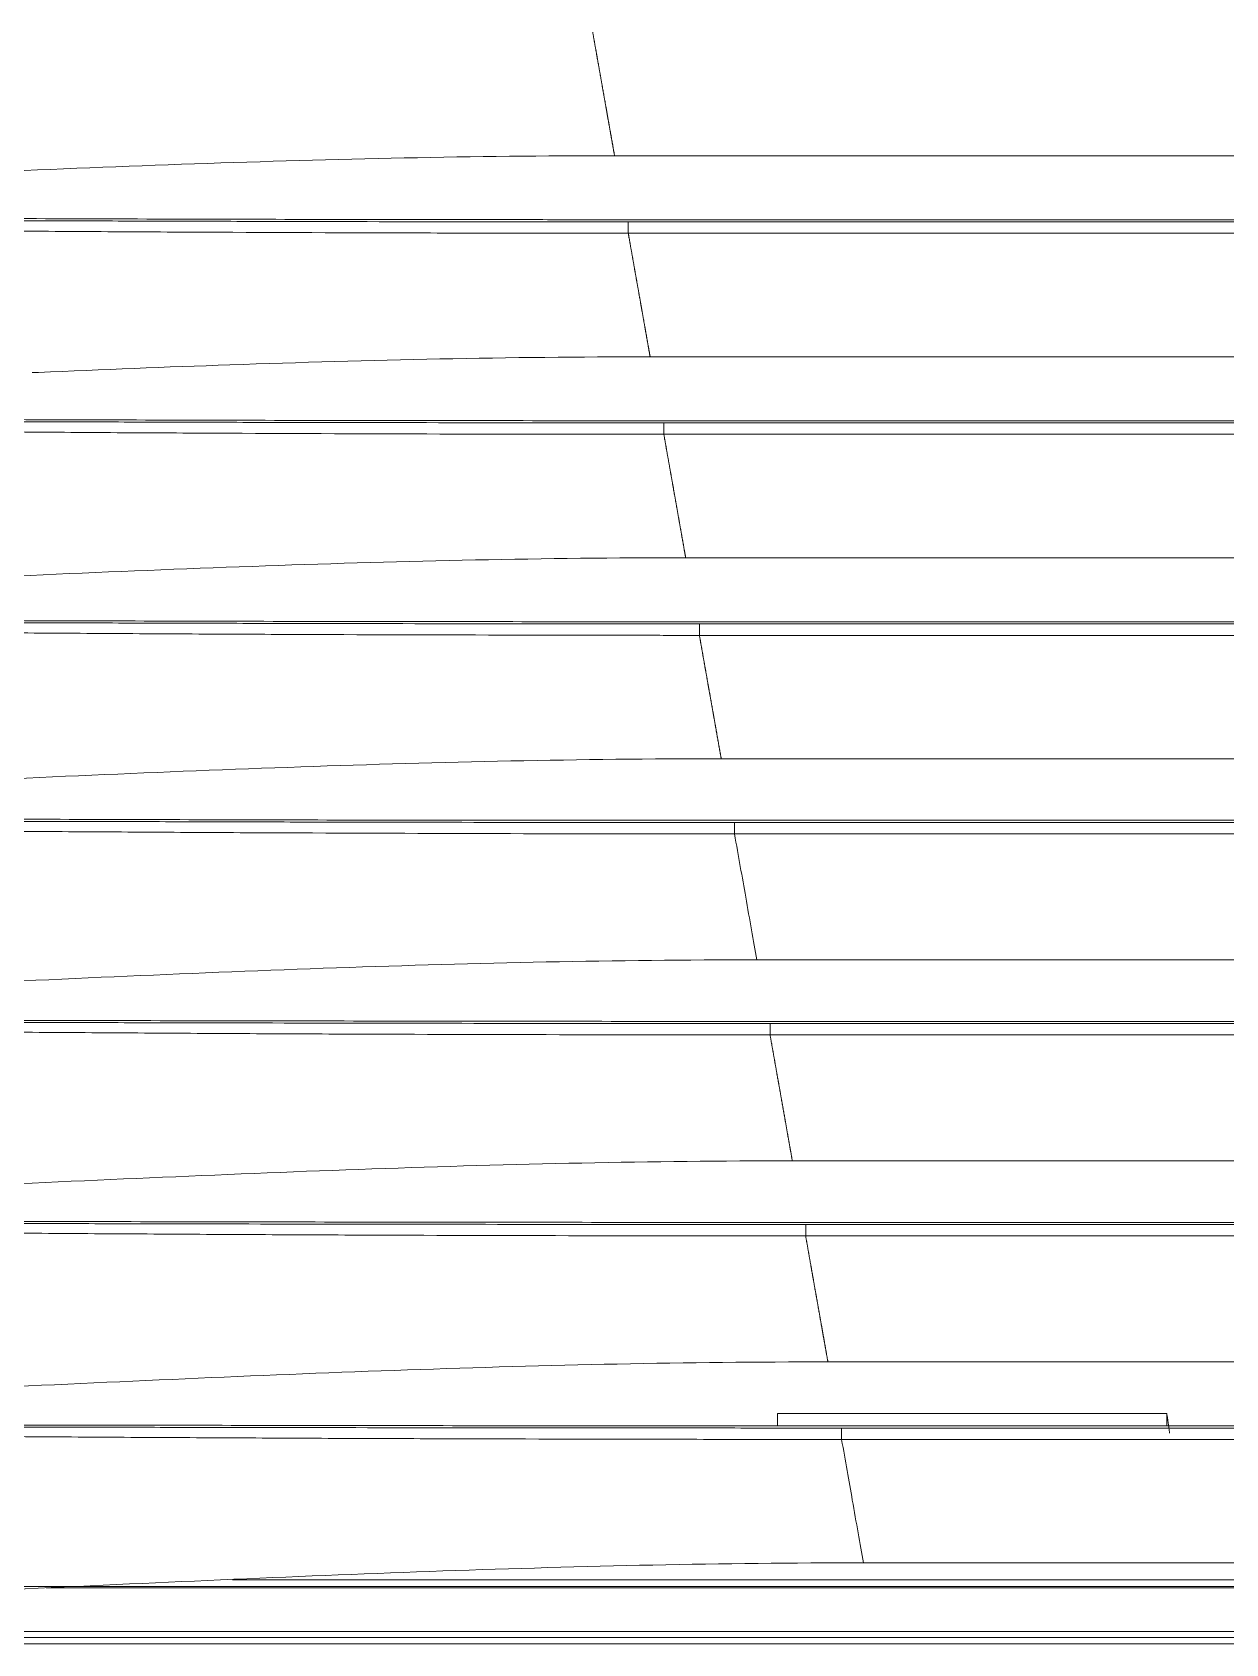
# Model space of a CAD drawing. Header units: inches. Extents: x 3778 to 56227, y -16914 to 35091.
# Drawn here: x 15848.8 to 15941.2, y 17542.7 to 17667.5 of the extents above; entities that cross this region are included whole.
import ezdxf

# ---------------------------------------------------------------- set-up
doc = ezdxf.new("R2010")
doc.units = ezdxf.units.IN
doc.header["$LTSCALE"] = 100
doc.header["$MEASUREMENT"] = 0
doc.layers.add('mark-B', color=2, linetype='Continuous', lineweight=20)
doc.layers.add('RC-LIGHT', color=7, linetype='Continuous')

# ---------------------------------------------------------------- blocks, each defined once
blk = doc.blocks.new('무풍1way 일반')
at = {"layer": 'mark-B'}
for p, q in [((-366.45, -130.38), (-234.95, -130.38)), ((-235.05, -135.34), (-365.57, -135.34)), ((-365.38, -135.5), (365.38, -135.5)), ((365.38, -136.39), (-365.38, -136.39)), ((-363.69, -145.95), (-234.95, -145.95)), ((-235.05, -150.9), (-362.82, -150.9)), ((-362.63, -151.07), (362.63, -151.07)), ((362.63, -151.95), (-362.63, -151.95)), ((-360.94, -161.51), (-234.95, -161.51)), ((-235.05, -166.47), (-360.07, -166.47)), ((-359.88, -166.63), (359.88, -166.63)), ((359.88, -167.52), (-359.88, -167.52)), ((-358.19, -177.07), (-234.95, -177.07)), ((-235.05, -181.84), (-357.34, -181.84)), ((-357.16, -182.01), (357.16, -182.01)), ((357.16, -182.89), (-357.16, -182.89)), ((-355.43, -192.64), (-234.95, -192.64)), ((-235.05, -197.41), (-354.59, -197.41)), ((-354.41, -197.57), (354.41, -197.57)), ((354.41, -198.46), (-354.41, -198.46)), ((-352.68, -208.2), (-234.95, -208.2)), ((-235.05, -212.97), (-351.84, -212.97)), ((-351.65, -213.14), (351.65, -213.14)), ((351.65, -214.02), (-351.65, -214.02)), ((-349.93, -223.77), (-234.95, -223.77)), ((-353.82, -227.77), (-353.82, -228.72)), ((-323.69, -228.72), (-323.69, -227.77)), ((-235.05, -228.72), (-349.05, -228.72)), ((-348.87, -228.89), (348.87, -228.89)), ((348.87, -229.77), (-348.87, -229.77)), ((-347.18, -239.33), (-234.95, -239.33)), ((-396.03, -240.65), (-237.72, -240.65)), ((-396.03, -240.65), (-237.72, -240.65)), ((-237.75, -241.15), (-431.52, -241.15)), ((-237.75, -241.15), (-431.52, -241.15)), ((-410.46, -241.26), (-237.86, -241.26)), ((-410.46, -241.26), (-237.86, -241.26)), ((476.32, -245.6), (-476.32, -245.6)), ((-464.1, -245.12), (464.1, -245.12)), ((-235.04, -244.65), (-437.6, -244.65))]:
    blk.add_line(p, q, dxfattribs=at)
for points, knots in [([(-368.14, -120.82), (-368.13, -120.85), (-368.12, -120.92), (-368.1, -121.01), (-368.09, -121.1), (-368.07, -121.19), (-368.06, -121.28), (-368.04, -121.37), (-368.02, -121.46), (-368.01, -121.55), (-367.99, -121.64), (-367.98, -121.73), (-367.96, -121.82), (-367.94, -121.91), (-367.93, -122), (-367.91, -122.09), (-367.9, -122.18), (-367.88, -122.27), (-367.86, -122.36), (-367.85, -122.45), (-367.83, -122.54), (-367.82, -122.62), (-367.8, -122.71), (-367.79, -122.8), (-367.77, -122.89), (-367.76, -122.97), (-367.74, -123.06), (-367.73, -123.15), (-367.71, -123.24), (-367.69, -123.32), (-367.68, -123.41), (-367.66, -123.49), (-367.65, -123.58), (-367.63, -123.67), (-367.62, -123.75), (-367.6, -123.84), (-367.59, -123.92), (-367.57, -124.01), (-367.56, -124.09), (-367.54, -124.18), (-367.53, -124.26), (-367.51, -124.35), (-367.5, -124.43), (-367.48, -124.51), (-367.47, -124.6), (-367.45, -124.68), (-367.44, -124.76), (-367.42, -124.85), (-367.41, -124.93), (-367.4, -125.01), (-367.38, -125.1), (-367.37, -125.18), (-367.35, -125.26), (-367.34, -125.34), (-367.32, -125.42), (-367.31, -125.5), (-367.29, -125.59), (-367.28, -125.67), (-367.27, -125.75), (-367.25, -125.83), (-367.24, -125.91), (-367.22, -125.99), (-367.21, -126.07), (-367.19, -126.15), (-367.18, -126.23), (-367.17, -126.31), (-367.15, -126.39), (-367.14, -126.47), (-367.12, -126.55), (-367.11, -126.62), (-367.1, -126.7), (-367.08, -126.78), (-367.07, -126.86), (-367.05, -126.94), (-367.04, -127.02), (-367.03, -127.09), (-367.01, -127.17), (-367, -127.25), (-366.99, -127.32), (-366.97, -127.4), (-366.96, -127.48), (-366.95, -127.55), (-366.93, -127.63), (-366.92, -127.71), (-366.91, -127.78), (-366.89, -127.86), (-366.88, -127.93), (-366.87, -128.01), (-366.85, -128.08), (-366.84, -128.16), (-366.83, -128.23), (-366.81, -128.31), (-366.8, -128.38), (-366.79, -128.46), (-366.77, -128.53), (-366.76, -128.6), (-366.75, -128.68), (-366.73, -128.75), (-366.72, -128.82), (-366.71, -128.9), (-366.7, -128.97), (-366.68, -129.04), (-366.67, -129.11), (-366.66, -129.19), (-366.64, -129.26), (-366.63, -129.33), (-366.62, -129.4), (-366.61, -129.47), (-366.59, -129.54), (-366.58, -129.61), (-366.57, -129.69), (-366.56, -129.76), (-366.54, -129.83), (-366.53, -129.9), (-366.52, -129.97), (-366.51, -130.04), (-366.49, -130.11), (-366.48, -130.17), (-366.47, -130.24), (-366.46, -130.31), (-366.45, -130.36), (-366.45, -130.38)], [0, 0, 0, 0, 0.008436, 0.01687, 0.025302, 0.033734, 0.042163, 0.050592, 0.059019, 0.067445, 0.075869, 0.084292, 0.092714, 0.101135, 0.109554, 0.117972, 0.126389, 0.134805, 0.14322, 0.151634, 0.160046, 0.168458, 0.176868, 0.185278, 0.193686, 0.202094, 0.2105, 0.218906, 0.227311, 0.235715, 0.244118, 0.252521, 0.260922, 0.269323, 0.277723, 0.286122, 0.294521, 0.302919, 0.311316, 0.319713, 0.328109, 0.336505, 0.3449, 0.353294, 0.361688, 0.370082, 0.378475, 0.386867, 0.395259, 0.403651, 0.412043, 0.420434, 0.428825, 0.437215, 0.445606, 0.453996, 0.462386, 0.470775, 0.479165, 0.487554, 0.495943, 0.504333, 0.512722, 0.521111, 0.5295, 0.537889, 0.546278, 0.554667, 0.563056, 0.571445, 0.579835, 0.588225, 0.596614, 0.605004, 0.613394, 0.621785, 0.630176, 0.638567, 0.646958, 0.65535, 0.663742, 0.672134, 0.680527, 0.68892, 0.697314, 0.705708, 0.714103, 0.722498, 0.730894, 0.73929, 0.747687, 0.756085, 0.764483, 0.772882, 0.781282, 0.789683, 0.798084, 0.806486, 0.814888, 0.823292, 0.831696, 0.840102, 0.848508, 0.856915, 0.865323, 0.873732, 0.882142, 0.890553, 0.898965, 0.907378, 0.915793, 0.924208, 0.932624, 0.941042, 0.949461, 0.957881, 0.966302, 0.974725, 0.983148, 0.991574, 1, 1, 1, 1]), ([(-366.45, -130.38), (-371.87, -130.38), (-382.73, -130.51), (-398.97, -130.98), (-415.18, -131.64), (-431.35, -132.39), (-444.74, -133.01), (-452.74, -133.35), (-455.35, -133.45)], [0, 0, 0, 0, 0.182397, 0.364793, 0.54719, 0.729586, 0.911983, 1, 1, 1, 1]), ([(-365.38, -136.39), (-365.55, -136.39), (-365.72, -136.39), (-366.06, -136.39), (-366.57, -136.39), (-367.77, -136.39), (-370.15, -136.39), (-372.19, -136.38), (-376.27, -136.38), (-378.99, -136.37), (-387.15, -136.35), (-392.59, -136.33), (-400.75, -136.29), (-403.47, -136.28), (-408.91, -136.24), (-411.62, -136.23), (-417.06, -136.19), (-419.78, -136.17), (-425.21, -136.12), (-427.93, -136.1), (-433.37, -136.05), (-436.08, -136.03), (-441.52, -135.98), (-444.23, -135.95), (-449.67, -135.9), (-452.39, -135.88), (-457.82, -135.83), (-460.54, -135.81), (-468.69, -135.75), (-474.13, -135.71), (-482.29, -135.67), (-485.01, -135.66), (-490.45, -135.65), (-493.17, -135.64), (-495.89, -135.64)], [0, 0, 0, 0, 0.003906, 0.003906, 0.007813, 0.015625, 0.03125, 0.0625, 0.0625, 0.125, 0.125, 0.25, 0.25, 0.3125, 0.3125, 0.375, 0.375, 0.4375, 0.4375, 0.5, 0.5, 0.5625, 0.5625, 0.625, 0.625, 0.6875, 0.6875, 0.75, 0.75, 0.875, 0.875, 0.9375, 0.9375, 1, 1, 1, 1]), ([(-482.85, -135.17), (-477.95, -135.18), (-473.05, -135.19), (-463.26, -135.22), (-458.37, -135.24), (-451.03, -135.26), (-448.59, -135.27), (-443.7, -135.29), (-441.25, -135.3), (-436.36, -135.32), (-431.47, -135.34), (-424.13, -135.37), (-416.79, -135.4), (-411.9, -135.42), (-407.01, -135.43), (-404.56, -135.44), (-399.66, -135.45), (-397.22, -135.46), (-389.87, -135.48), (-384.98, -135.49), (-377.63, -135.5), (-375.18, -135.5), (-370.28, -135.5), (-367.83, -135.5), (-365.38, -135.5)], [0, 0, 0, 0, 0.125, 0.125, 0.25, 0.25, 0.3125, 0.3125, 0.375, 0.375, 0.4375, 0.5, 0.5625, 0.625, 0.625, 0.6875, 0.6875, 0.75, 0.75, 0.875, 0.875, 0.9375, 0.9375, 1, 1, 1, 1]), ([(-456.81, -135.09), (-453.01, -135.1), (-449.21, -135.12), (-441.61, -135.15), (-437.81, -135.16), (-430.21, -135.19), (-426.42, -135.2), (-418.81, -135.23), (-415.01, -135.24), (-407.41, -135.27), (-403.61, -135.28), (-396.01, -135.3), (-392.2, -135.31), (-384.6, -135.32), (-380.79, -135.33), (-375.08, -135.33), (-373.18, -135.33), (-369.38, -135.34), (-367.47, -135.34), (-365.57, -135.34)], [0, 0, 0, 0, 0.125, 0.125, 0.25, 0.25, 0.375, 0.375, 0.5, 0.5, 0.625, 0.625, 0.75, 0.75, 0.875, 0.875, 0.9375, 0.9375, 1, 1, 1, 1]), ([(-365.38, -135.5), (-365.38, -135.51), (-365.38, -135.52), (-365.38, -135.55), (-365.38, -135.58), (-365.38, -135.64), (-365.38, -135.67), (-365.38, -135.76), (-365.38, -135.8), (-365.38, -135.9), (-365.38, -135.94), (-365.38, -136.04), (-365.38, -136.09), (-365.38, -136.19), (-365.38, -136.23), (-365.38, -136.32), (-365.38, -136.36), (-365.38, -136.39)], [0, 0, 0, 0, 0.125, 0.125, 0.25, 0.25, 0.375, 0.375, 0.5, 0.5, 0.625, 0.625, 0.75, 0.75, 0.875, 0.875, 1, 1, 1, 1]), ([(-365.38, -136.39), (-365.38, -136.42), (-365.37, -136.48), (-365.35, -136.57), (-365.34, -136.66), (-365.32, -136.75), (-365.3, -136.84), (-365.29, -136.94), (-365.27, -137.03), (-365.25, -137.12), (-365.24, -137.21), (-365.22, -137.3), (-365.21, -137.39), (-365.19, -137.48), (-365.18, -137.57), (-365.16, -137.66), (-365.14, -137.74), (-365.13, -137.83), (-365.11, -137.92), (-365.1, -138.01), (-365.08, -138.1), (-365.07, -138.19), (-365.05, -138.28), (-365.03, -138.36), (-365.02, -138.45), (-365, -138.54), (-364.99, -138.63), (-364.97, -138.71), (-364.96, -138.8), (-364.94, -138.89), (-364.93, -138.97), (-364.91, -139.06), (-364.9, -139.14), (-364.88, -139.23), (-364.87, -139.32), (-364.85, -139.4), (-364.84, -139.49), (-364.82, -139.57), (-364.81, -139.66), (-364.79, -139.74), (-364.78, -139.83), (-364.76, -139.91), (-364.75, -139.99), (-364.73, -140.08), (-364.72, -140.16), (-364.7, -140.24), (-364.69, -140.33), (-364.67, -140.41), (-364.66, -140.49), (-364.64, -140.58), (-364.63, -140.66), (-364.61, -140.74), (-364.6, -140.82), (-364.58, -140.91), (-364.57, -140.99), (-364.56, -141.07), (-364.54, -141.15), (-364.53, -141.23), (-364.51, -141.31), (-364.5, -141.39), (-364.48, -141.47), (-364.47, -141.55), (-364.46, -141.63), (-364.44, -141.71), (-364.43, -141.79), (-364.41, -141.87), (-364.4, -141.95), (-364.39, -142.03), (-364.37, -142.11), (-364.36, -142.19), (-364.34, -142.27), (-364.33, -142.35), (-364.32, -142.42), (-364.3, -142.5), (-364.29, -142.58), (-364.27, -142.66), (-364.26, -142.73), (-364.25, -142.81), (-364.23, -142.89), (-364.22, -142.97), (-364.21, -143.04), (-364.19, -143.12), (-364.18, -143.19), (-364.17, -143.27), (-364.15, -143.35), (-364.14, -143.42), (-364.13, -143.5), (-364.11, -143.57), (-364.1, -143.65), (-364.09, -143.72), (-364.07, -143.8), (-364.06, -143.87), (-364.05, -143.95), (-364.03, -144.02), (-364.02, -144.09), (-364.01, -144.17), (-363.99, -144.24), (-363.98, -144.31), (-363.97, -144.39), (-363.96, -144.46), (-363.94, -144.53), (-363.93, -144.61), (-363.92, -144.68), (-363.9, -144.75), (-363.89, -144.82), (-363.88, -144.89), (-363.87, -144.96), (-363.85, -145.04), (-363.84, -145.11), (-363.83, -145.18), (-363.82, -145.25), (-363.8, -145.32), (-363.79, -145.39), (-363.78, -145.46), (-363.77, -145.53), (-363.75, -145.6), (-363.74, -145.67), (-363.73, -145.74), (-363.72, -145.81), (-363.71, -145.88), (-363.7, -145.92), (-363.69, -145.95)], [0, 0, 0, 0, 0.008436, 0.01687, 0.025302, 0.033734, 0.042163, 0.050592, 0.059019, 0.067445, 0.075869, 0.084292, 0.092714, 0.101135, 0.109554, 0.117972, 0.126389, 0.134805, 0.14322, 0.151634, 0.160046, 0.168458, 0.176868, 0.185278, 0.193686, 0.202094, 0.2105, 0.218906, 0.227311, 0.235715, 0.244118, 0.252521, 0.260922, 0.269323, 0.277723, 0.286122, 0.294521, 0.302919, 0.311316, 0.319713, 0.328109, 0.336505, 0.3449, 0.353294, 0.361688, 0.370082, 0.378475, 0.386867, 0.395259, 0.403651, 0.412043, 0.420434, 0.428825, 0.437215, 0.445606, 0.453996, 0.462386, 0.470775, 0.479165, 0.487554, 0.495943, 0.504333, 0.512722, 0.521111, 0.5295, 0.537889, 0.546278, 0.554667, 0.563056, 0.571445, 0.579835, 0.588225, 0.596614, 0.605004, 0.613394, 0.621785, 0.630176, 0.638567, 0.646958, 0.65535, 0.663742, 0.672134, 0.680527, 0.68892, 0.697314, 0.705708, 0.714103, 0.722498, 0.730894, 0.73929, 0.747687, 0.756085, 0.764483, 0.772882, 0.781282, 0.789683, 0.798084, 0.806486, 0.814888, 0.823292, 0.831696, 0.840102, 0.848508, 0.856915, 0.865323, 0.873732, 0.882142, 0.890553, 0.898965, 0.907378, 0.915793, 0.924208, 0.932624, 0.941042, 0.949461, 0.957881, 0.966302, 0.974725, 0.983148, 0.991574, 1, 1, 1, 1]), ([(-411.05, -147.16), (-406.11, -146.94), (-395.77, -146.53), (-379.98, -146.07), (-369.12, -145.95), (-363.69, -145.95)], [0, 0, 0, 0, 0.314002, 0.657001, 1, 1, 1, 1]), ([(-480.08, -150.77), (-475.19, -150.77), (-470.29, -150.78), (-460.5, -150.81), (-455.61, -150.83), (-448.27, -150.85), (-445.83, -150.86), (-440.94, -150.88), (-438.49, -150.89), (-433.6, -150.9), (-428.71, -150.92), (-421.37, -150.95), (-414.03, -150.97), (-409.14, -150.99), (-404.25, -151), (-401.8, -151.01), (-396.91, -151.02), (-394.46, -151.03), (-387.12, -151.04), (-382.22, -151.05), (-374.88, -151.06), (-372.43, -151.06), (-367.53, -151.07), (-365.08, -151.07), (-362.63, -151.07)], [0, 0, 0, 0, 0.125, 0.125, 0.25, 0.25, 0.3125, 0.3125, 0.375, 0.375, 0.4375, 0.5, 0.5625, 0.625, 0.625, 0.6875, 0.6875, 0.75, 0.75, 0.875, 0.875, 0.9375, 0.9375, 1, 1, 1, 1]), ([(-454.07, -150.68), (-450.26, -150.69), (-446.46, -150.71), (-438.86, -150.73), (-435.06, -150.74), (-427.46, -150.77), (-423.66, -150.78), (-416.06, -150.81), (-412.26, -150.82), (-404.66, -150.84), (-400.85, -150.85), (-393.25, -150.87), (-389.45, -150.88), (-381.84, -150.89), (-378.04, -150.89), (-370.43, -150.9), (-366.62, -150.9), (-362.82, -150.9)], [0, 0, 0, 0, 0.125, 0.125, 0.25, 0.25, 0.375, 0.375, 0.5, 0.5, 0.625, 0.625, 0.75, 0.75, 0.875, 0.875, 1, 1, 1, 1]), ([(-362.63, -151.95), (-362.8, -151.95), (-362.97, -151.95), (-363.31, -151.95), (-363.82, -151.95), (-365.01, -151.95), (-367.39, -151.95), (-369.43, -151.95), (-373.51, -151.94), (-376.23, -151.94), (-384.39, -151.92), (-389.83, -151.9), (-397.99, -151.86), (-400.71, -151.85), (-406.15, -151.82), (-408.87, -151.8), (-414.3, -151.76), (-417.02, -151.74), (-422.45, -151.7), (-425.17, -151.68), (-430.61, -151.63), (-433.32, -151.61), (-438.76, -151.56), (-441.48, -151.54), (-446.91, -151.49), (-449.63, -151.47), (-455.06, -151.42), (-457.78, -151.4), (-465.93, -151.34), (-471.37, -151.31), (-479.53, -151.27), (-482.25, -151.26), (-487.69, -151.25), (-490.41, -151.24), (-493.13, -151.24)], [0, 0, 0, 0, 0.003906, 0.003906, 0.007813, 0.015625, 0.03125, 0.0625, 0.0625, 0.125, 0.125, 0.25, 0.25, 0.3125, 0.3125, 0.375, 0.375, 0.4375, 0.4375, 0.5, 0.5, 0.5625, 0.5625, 0.625, 0.625, 0.6875, 0.6875, 0.75, 0.75, 0.875, 0.875, 0.9375, 0.9375, 1, 1, 1, 1]), ([(-362.63, -151.95), (-362.63, -151.92), (-362.63, -151.88), (-362.63, -151.8), (-362.63, -151.75), (-362.63, -151.66), (-362.63, -151.61), (-362.63, -151.51), (-362.63, -151.46), (-362.63, -151.36), (-362.63, -151.32), (-362.63, -151.24), (-362.63, -151.2), (-362.63, -151.14), (-362.63, -151.12), (-362.63, -151.08), (-362.63, -151.07), (-362.63, -151.07)], [0, 0, 0, 0, 0.125, 0.125, 0.25, 0.25, 0.375, 0.375, 0.5, 0.5, 0.625, 0.625, 0.75, 0.75, 0.875, 0.875, 1, 1, 1, 1]), ([(-362.63, -151.95), (-362.63, -151.98), (-362.61, -152.04), (-362.6, -152.13), (-362.58, -152.23), (-362.57, -152.32), (-362.55, -152.41), (-362.53, -152.5), (-362.52, -152.59), (-362.5, -152.68), (-362.49, -152.77), (-362.47, -152.86), (-362.45, -152.95), (-362.44, -153.04), (-362.42, -153.13), (-362.41, -153.22), (-362.39, -153.31), (-362.38, -153.4), (-362.36, -153.49), (-362.34, -153.58), (-362.33, -153.66), (-362.31, -153.75), (-362.3, -153.84), (-362.28, -153.93), (-362.27, -154.02), (-362.25, -154.1), (-362.24, -154.19), (-362.22, -154.28), (-362.2, -154.36), (-362.19, -154.45), (-362.17, -154.54), (-362.16, -154.62), (-362.14, -154.71), (-362.13, -154.79), (-362.11, -154.88), (-362.1, -154.97), (-362.08, -155.05), (-362.07, -155.14), (-362.05, -155.22), (-362.04, -155.31), (-362.02, -155.39), (-362.01, -155.47), (-361.99, -155.56), (-361.98, -155.64), (-361.96, -155.73), (-361.95, -155.81), (-361.93, -155.89), (-361.92, -155.98), (-361.9, -156.06), (-361.89, -156.14), (-361.88, -156.22), (-361.86, -156.31), (-361.85, -156.39), (-361.83, -156.47), (-361.82, -156.55), (-361.8, -156.63), (-361.79, -156.71), (-361.77, -156.79), (-361.76, -156.88), (-361.75, -156.96), (-361.73, -157.04), (-361.72, -157.12), (-361.7, -157.2), (-361.69, -157.28), (-361.67, -157.36), (-361.66, -157.44), (-361.65, -157.52), (-361.63, -157.6), (-361.62, -157.67), (-361.6, -157.75), (-361.59, -157.83), (-361.58, -157.91), (-361.56, -157.99), (-361.55, -158.07), (-361.54, -158.14), (-361.52, -158.22), (-361.51, -158.3), (-361.49, -158.38), (-361.48, -158.45), (-361.47, -158.53), (-361.45, -158.61), (-361.44, -158.68), (-361.43, -158.76), (-361.41, -158.83), (-361.4, -158.91), (-361.39, -158.99), (-361.37, -159.06), (-361.36, -159.14), (-361.35, -159.21), (-361.33, -159.29), (-361.32, -159.36), (-361.31, -159.44), (-361.29, -159.51), (-361.28, -159.58), (-361.27, -159.66), (-361.25, -159.73), (-361.24, -159.81), (-361.23, -159.88), (-361.22, -159.95), (-361.2, -160.02), (-361.19, -160.1), (-361.18, -160.17), (-361.16, -160.24), (-361.15, -160.31), (-361.14, -160.39), (-361.13, -160.46), (-361.11, -160.53), (-361.1, -160.6), (-361.09, -160.67), (-361.08, -160.74), (-361.06, -160.81), (-361.05, -160.88), (-361.04, -160.95), (-361.03, -161.02), (-361.01, -161.09), (-361, -161.16), (-360.99, -161.23), (-360.98, -161.3), (-360.96, -161.37), (-360.95, -161.44), (-360.94, -161.49), (-360.94, -161.51)], [0, 0, 0, 0, 0.008436, 0.01687, 0.025302, 0.033734, 0.042163, 0.050592, 0.059019, 0.067445, 0.075869, 0.084292, 0.092714, 0.101135, 0.109554, 0.117972, 0.126389, 0.134805, 0.14322, 0.151634, 0.160046, 0.168458, 0.176868, 0.185278, 0.193686, 0.202094, 0.2105, 0.218906, 0.227311, 0.235715, 0.244118, 0.252521, 0.260922, 0.269323, 0.277723, 0.286122, 0.294521, 0.302919, 0.311316, 0.319713, 0.328109, 0.336505, 0.3449, 0.353294, 0.361688, 0.370082, 0.378475, 0.386867, 0.395259, 0.403651, 0.412043, 0.420434, 0.428825, 0.437215, 0.445606, 0.453996, 0.462386, 0.470775, 0.479165, 0.487554, 0.495943, 0.504333, 0.512722, 0.521111, 0.5295, 0.537889, 0.546278, 0.554667, 0.563056, 0.571445, 0.579835, 0.588225, 0.596614, 0.605004, 0.613394, 0.621785, 0.630176, 0.638567, 0.646958, 0.65535, 0.663742, 0.672134, 0.680527, 0.68892, 0.697314, 0.705708, 0.714103, 0.722498, 0.730894, 0.73929, 0.747687, 0.756085, 0.764483, 0.772882, 0.781282, 0.789683, 0.798084, 0.806486, 0.814888, 0.823292, 0.831696, 0.840102, 0.848508, 0.856915, 0.865323, 0.873732, 0.882142, 0.890553, 0.898965, 0.907378, 0.915793, 0.924208, 0.932624, 0.941042, 0.949461, 0.957881, 0.966302, 0.974725, 0.983148, 0.991574, 1, 1, 1, 1]), ([(-360.94, -161.51), (-366.37, -161.51), (-377.23, -161.63), (-393.48, -162.11), (-409.68, -162.77), (-425.85, -163.52), (-439.23, -164.14), (-447.23, -164.48), (-449.84, -164.58)], [0, 0, 0, 0, 0.182374, 0.364749, 0.547123, 0.729498, 0.911872, 1, 1, 1, 1]), ([(-359.88, -167.52), (-360.05, -167.52), (-360.22, -167.52), (-360.56, -167.52), (-361.07, -167.52), (-362.26, -167.52), (-364.64, -167.51), (-366.68, -167.51), (-370.76, -167.51), (-373.48, -167.5), (-381.64, -167.48), (-387.08, -167.47), (-395.23, -167.43), (-397.95, -167.42), (-403.39, -167.39), (-406.11, -167.37), (-411.54, -167.34), (-414.26, -167.32), (-419.7, -167.28), (-422.41, -167.26), (-427.85, -167.21), (-430.57, -167.19), (-436, -167.14), (-438.72, -167.12), (-444.15, -167.08), (-446.87, -167.05), (-452.31, -167.01), (-455.02, -166.99), (-463.18, -166.93), (-468.61, -166.9), (-476.77, -166.87), (-479.49, -166.86), (-484.93, -166.84), (-487.65, -166.84), (-490.37, -166.84)], [0, 0, 0, 0, 0.003906, 0.003906, 0.007813, 0.015625, 0.03125, 0.0625, 0.0625, 0.125, 0.125, 0.25, 0.25, 0.3125, 0.3125, 0.375, 0.375, 0.4375, 0.4375, 0.5, 0.5, 0.5625, 0.5625, 0.625, 0.625, 0.6875, 0.6875, 0.75, 0.75, 0.875, 0.875, 0.9375, 0.9375, 1, 1, 1, 1]), ([(-477.32, -166.36), (-472.43, -166.37), (-467.53, -166.38), (-457.75, -166.4), (-452.85, -166.42), (-445.52, -166.44), (-443.07, -166.45), (-438.18, -166.46), (-435.73, -166.47), (-430.84, -166.49), (-425.95, -166.5), (-418.61, -166.53), (-411.27, -166.55), (-406.38, -166.56), (-401.49, -166.57), (-399.04, -166.58), (-394.15, -166.59), (-391.7, -166.6), (-384.36, -166.61), (-379.46, -166.62), (-372.12, -166.63), (-369.67, -166.63), (-364.78, -166.63), (-362.33, -166.63), (-359.88, -166.63)], [0, 0, 0, 0, 0.125, 0.125, 0.25, 0.25, 0.3125, 0.3125, 0.375, 0.375, 0.4375, 0.5, 0.5625, 0.625, 0.625, 0.6875, 0.6875, 0.75, 0.75, 0.875, 0.875, 0.9375, 0.9375, 1, 1, 1, 1]), ([(-451.32, -166.27), (-447.51, -166.28), (-443.71, -166.29), (-436.11, -166.31), (-432.31, -166.33), (-424.71, -166.35), (-420.91, -166.36), (-413.31, -166.38), (-409.51, -166.39), (-401.9, -166.41), (-398.1, -166.42), (-390.5, -166.44), (-386.69, -166.44), (-379.09, -166.45), (-375.28, -166.46), (-367.67, -166.46), (-363.87, -166.47), (-360.07, -166.47)], [0, 0, 0, 0, 0.125, 0.125, 0.25, 0.25, 0.375, 0.375, 0.5, 0.5, 0.625, 0.625, 0.75, 0.75, 0.875, 0.875, 1, 1, 1, 1]), ([(-359.88, -166.63), (-359.88, -166.63), (-359.88, -166.65), (-359.88, -166.68), (-359.88, -166.71), (-359.88, -166.77), (-359.88, -166.8), (-359.88, -166.88), (-359.88, -166.93), (-359.88, -167.02), (-359.88, -167.07), (-359.88, -167.17), (-359.88, -167.22), (-359.88, -167.32), (-359.88, -167.36), (-359.88, -167.45), (-359.88, -167.48), (-359.88, -167.52)], [0, 0, 0, 0, 0.125, 0.125, 0.25, 0.25, 0.375, 0.375, 0.5, 0.5, 0.625, 0.625, 0.75, 0.75, 0.875, 0.875, 1, 1, 1, 1]), ([(-359.88, -167.52), (-359.87, -167.55), (-359.86, -167.61), (-359.85, -167.7), (-359.83, -167.79), (-359.81, -167.88), (-359.8, -167.97), (-359.78, -168.06), (-359.77, -168.15), (-359.75, -168.24), (-359.73, -168.34), (-359.72, -168.43), (-359.7, -168.52), (-359.69, -168.61), (-359.67, -168.69), (-359.65, -168.78), (-359.64, -168.87), (-359.62, -168.96), (-359.61, -169.05), (-359.59, -169.14), (-359.58, -169.23), (-359.56, -169.32), (-359.54, -169.4), (-359.53, -169.49), (-359.51, -169.58), (-359.5, -169.67), (-359.48, -169.75), (-359.47, -169.84), (-359.45, -169.93), (-359.44, -170.01), (-359.42, -170.1), (-359.41, -170.19), (-359.39, -170.27), (-359.38, -170.36), (-359.36, -170.44), (-359.35, -170.53), (-359.33, -170.61), (-359.31, -170.7), (-359.3, -170.78), (-359.29, -170.87), (-359.27, -170.95), (-359.26, -171.04), (-359.24, -171.12), (-359.23, -171.21), (-359.21, -171.29), (-359.2, -171.37), (-359.18, -171.46), (-359.17, -171.54), (-359.15, -171.62), (-359.14, -171.7), (-359.12, -171.79), (-359.11, -171.87), (-359.09, -171.95), (-359.08, -172.03), (-359.06, -172.12), (-359.05, -172.2), (-359.04, -172.28), (-359.02, -172.36), (-359.01, -172.44), (-358.99, -172.52), (-358.98, -172.6), (-358.96, -172.68), (-358.95, -172.76), (-358.94, -172.84), (-358.92, -172.92), (-358.91, -173), (-358.89, -173.08), (-358.88, -173.16), (-358.87, -173.24), (-358.85, -173.32), (-358.84, -173.4), (-358.82, -173.47), (-358.81, -173.55), (-358.8, -173.63), (-358.78, -173.71), (-358.77, -173.79), (-358.76, -173.86), (-358.74, -173.94), (-358.73, -174.02), (-358.71, -174.09), (-358.7, -174.17), (-358.69, -174.25), (-358.67, -174.32), (-358.66, -174.4), (-358.65, -174.47), (-358.63, -174.55), (-358.62, -174.63), (-358.61, -174.7), (-358.59, -174.78), (-358.58, -174.85), (-358.57, -174.93), (-358.55, -175), (-358.54, -175.07), (-358.53, -175.15), (-358.52, -175.22), (-358.5, -175.3), (-358.49, -175.37), (-358.48, -175.44), (-358.46, -175.52), (-358.45, -175.59), (-358.44, -175.66), (-358.42, -175.73), (-358.41, -175.81), (-358.4, -175.88), (-358.39, -175.95), (-358.37, -176.02), (-358.36, -176.09), (-358.35, -176.16), (-358.34, -176.24), (-358.32, -176.31), (-358.31, -176.38), (-358.3, -176.45), (-358.29, -176.52), (-358.27, -176.59), (-358.26, -176.66), (-358.25, -176.73), (-358.24, -176.8), (-358.22, -176.87), (-358.21, -176.94), (-358.2, -177), (-358.19, -177.05), (-358.19, -177.07)], [0, 0, 0, 0, 0.008436, 0.01687, 0.025302, 0.033734, 0.042163, 0.050592, 0.059019, 0.067445, 0.075869, 0.084292, 0.092714, 0.101135, 0.109554, 0.117972, 0.126389, 0.134805, 0.14322, 0.151634, 0.160046, 0.168458, 0.176868, 0.185278, 0.193686, 0.202094, 0.2105, 0.218906, 0.227311, 0.235715, 0.244118, 0.252521, 0.260922, 0.269323, 0.277723, 0.286122, 0.294521, 0.302919, 0.311316, 0.319713, 0.328109, 0.336505, 0.3449, 0.353294, 0.361688, 0.370082, 0.378475, 0.386867, 0.395259, 0.403651, 0.412043, 0.420434, 0.428825, 0.437215, 0.445606, 0.453996, 0.462386, 0.470775, 0.479165, 0.487554, 0.495943, 0.504333, 0.512722, 0.521111, 0.5295, 0.537889, 0.546278, 0.554667, 0.563056, 0.571445, 0.579835, 0.588225, 0.596614, 0.605004, 0.613394, 0.621785, 0.630176, 0.638567, 0.646958, 0.65535, 0.663742, 0.672134, 0.680527, 0.68892, 0.697314, 0.705708, 0.714103, 0.722498, 0.730894, 0.73929, 0.747687, 0.756085, 0.764483, 0.772882, 0.781282, 0.789683, 0.798084, 0.806486, 0.814888, 0.823292, 0.831696, 0.840102, 0.848508, 0.856915, 0.865323, 0.873732, 0.882142, 0.890553, 0.898965, 0.907378, 0.915793, 0.924208, 0.932624, 0.941042, 0.949461, 0.957881, 0.966302, 0.974725, 0.983148, 0.991574, 1, 1, 1, 1]), ([(-358.19, -177.07), (-363.62, -177.07), (-374.49, -177.2), (-390.74, -177.67), (-406.93, -178.33), (-423.09, -179.08), (-436.47, -179.7), (-444.48, -180.04), (-447.09, -180.15)], [0, 0, 0, 0, 0.182363, 0.364727, 0.54709, 0.729453, 0.911816, 1, 1, 1, 1]), ([(-474.58, -181.76), (-469.69, -181.76), (-464.79, -181.77), (-455.01, -181.79), (-450.12, -181.81), (-442.78, -181.83), (-440.33, -181.83), (-435.44, -181.85), (-433, -181.86), (-428.11, -181.87), (-423.22, -181.89), (-415.88, -181.91), (-408.54, -181.93), (-403.65, -181.94), (-398.76, -181.95), (-396.31, -181.96), (-391.42, -181.97), (-388.97, -181.98), (-381.63, -181.99), (-376.74, -182), (-369.4, -182), (-366.95, -182.01), (-362.05, -182.01), (-359.61, -182.01), (-357.16, -182.01)], [0, 0, 0, 0, 0.125, 0.125, 0.25, 0.25, 0.3125, 0.3125, 0.375, 0.375, 0.4375, 0.5, 0.5625, 0.625, 0.625, 0.6875, 0.6875, 0.75, 0.75, 0.875, 0.875, 0.9375, 0.9375, 1, 1, 1, 1]), ([(-357.34, -181.84), (-361.15, -181.84), (-364.95, -181.84), (-372.55, -181.84), (-376.35, -181.83), (-383.96, -181.82), (-387.76, -181.82), (-395.36, -181.8), (-399.16, -181.79), (-406.76, -181.77), (-410.56, -181.76), (-418.16, -181.74), (-421.96, -181.73), (-429.55, -181.71), (-433.35, -181.7), (-440.95, -181.68), (-444.75, -181.67), (-448.55, -181.66)], [0, 0, 0, 0, 0.125, 0.125, 0.25, 0.25, 0.375, 0.375, 0.5, 0.5, 0.625, 0.625, 0.75, 0.75, 0.875, 0.875, 1, 1, 1, 1]), ([(-357.16, -182.89), (-357.16, -182.86), (-357.16, -182.82), (-357.16, -182.74), (-357.16, -182.69), (-357.16, -182.6), (-357.16, -182.55), (-357.16, -182.45), (-357.16, -182.4), (-357.16, -182.31), (-357.16, -182.26), (-357.16, -182.18), (-357.16, -182.14), (-357.16, -182.08), (-357.16, -182.06), (-357.16, -182.02), (-357.16, -182.01), (-357.16, -182.01)], [0, 0, 0, 0, 0.125, 0.125, 0.25, 0.25, 0.375, 0.375, 0.5, 0.5, 0.625, 0.625, 0.75, 0.75, 0.875, 0.875, 1, 1, 1, 1]), ([(-357.16, -182.89), (-357.5, -182.89), (-357.84, -182.89), (-358.52, -182.89), (-359.54, -182.89), (-361.92, -182.89), (-363.97, -182.89), (-368.05, -182.88), (-370.77, -182.88), (-378.94, -182.86), (-384.39, -182.84), (-392.55, -182.81), (-395.27, -182.8), (-400.72, -182.77), (-403.44, -182.75), (-408.88, -182.72), (-411.6, -182.7), (-417.04, -182.66), (-419.76, -182.64), (-425.21, -182.6), (-427.93, -182.57), (-433.37, -182.53), (-436.09, -182.51), (-441.53, -182.46), (-444.25, -182.44), (-449.69, -182.4), (-452.41, -182.38), (-460.57, -182.32), (-466.02, -182.29), (-474.18, -182.26), (-476.91, -182.25), (-480.99, -182.24), (-482.35, -182.24), (-484.39, -182.24), (-485.42, -182.23), (-486.61, -182.23), (-487.12, -182.23), (-487.46, -182.23), (-487.63, -182.23), (-487.8, -182.23)], [0, 0, 0, 0, 0.007813, 0.007813, 0.015625, 0.03125, 0.0625, 0.0625, 0.125, 0.125, 0.25, 0.25, 0.3125, 0.3125, 0.375, 0.375, 0.4375, 0.4375, 0.5, 0.5, 0.5625, 0.5625, 0.625, 0.625, 0.6875, 0.6875, 0.75, 0.75, 0.875, 0.875, 0.9375, 0.9375, 0.96875, 0.96875, 0.984375, 0.992187, 0.996094, 0.996094, 1, 1, 1, 1]), ([(-355.43, -192.64), (-355.7, -191.16), (-356.23, -188.13), (-356.85, -184.62), (-357.16, -182.89)], [0, 0, 0, 0, 0.535555, 1, 1, 1, 1]), ([(-355.43, -192.64), (-360.87, -192.64), (-371.74, -192.76), (-387.99, -193.23), (-404.18, -193.89), (-420.34, -194.65), (-433.72, -195.27), (-441.73, -195.61), (-444.34, -195.71)], [0, 0, 0, 0, 0.182352, 0.364704, 0.547056, 0.729408, 0.91176, 1, 1, 1, 1]), ([(-354.41, -198.46), (-354.75, -198.46), (-355.09, -198.46), (-355.77, -198.46), (-356.79, -198.46), (-359.17, -198.46), (-361.21, -198.45), (-365.28, -198.45), (-368, -198.44), (-376.16, -198.43), (-381.6, -198.41), (-389.76, -198.38), (-392.48, -198.37), (-397.91, -198.34), (-400.63, -198.32), (-406.07, -198.29), (-408.79, -198.27), (-414.22, -198.24), (-416.94, -198.22), (-422.38, -198.18), (-425.1, -198.16), (-430.53, -198.11), (-433.25, -198.09), (-438.69, -198.05), (-441.4, -198.03), (-446.84, -197.99), (-449.56, -197.97), (-457.71, -197.91), (-463.15, -197.88), (-471.31, -197.85), (-474.03, -197.84), (-479.46, -197.83), (-482.18, -197.83), (-484.9, -197.83)], [0, 0, 0, 0, 0.007812, 0.007812, 0.015625, 0.03125, 0.0625, 0.0625, 0.125, 0.125, 0.25, 0.25, 0.3125, 0.3125, 0.375, 0.375, 0.4375, 0.4375, 0.5, 0.5, 0.5625, 0.5625, 0.625, 0.625, 0.6875, 0.6875, 0.75, 0.75, 0.875, 0.875, 0.9375, 0.9375, 1, 1, 1, 1]), ([(-471.82, -197.35), (-466.93, -197.35), (-462.03, -197.36), (-452.25, -197.38), (-447.36, -197.39), (-440.02, -197.41), (-437.57, -197.42), (-432.68, -197.43), (-430.24, -197.44), (-425.35, -197.45), (-420.46, -197.47), (-413.12, -197.49), (-405.78, -197.5), (-400.89, -197.52), (-393.55, -197.53), (-388.66, -197.54), (-378.88, -197.56), (-373.98, -197.56), (-366.64, -197.57), (-364.19, -197.57), (-359.3, -197.57), (-356.85, -197.57), (-354.41, -197.57)], [0, 0, 0, 0, 0.125, 0.125, 0.25, 0.25, 0.3125, 0.3125, 0.375, 0.375, 0.4375, 0.5, 0.5625, 0.625, 0.625, 0.75, 0.75, 0.875, 0.875, 0.9375, 0.9375, 1, 1, 1, 1]), ([(-445.8, -197.25), (-442, -197.26), (-438.2, -197.26), (-430.6, -197.28), (-426.8, -197.29), (-419.2, -197.31), (-415.4, -197.32), (-407.8, -197.34), (-404.01, -197.35), (-396.4, -197.36), (-392.6, -197.37), (-385, -197.38), (-381.2, -197.39), (-373.6, -197.4), (-369.8, -197.4), (-362.19, -197.41), (-358.39, -197.41), (-354.59, -197.41)], [0, 0, 0, 0, 0.125, 0.125, 0.25, 0.25, 0.375, 0.375, 0.5, 0.5, 0.625, 0.625, 0.75, 0.75, 0.875, 0.875, 1, 1, 1, 1]), ([(-354.41, -197.57), (-354.41, -197.58), (-354.41, -197.59), (-354.41, -197.62), (-354.41, -197.65), (-354.41, -197.71), (-354.41, -197.74), (-354.41, -197.83), (-354.41, -197.87), (-354.41, -197.96), (-354.41, -198.01), (-354.41, -198.11), (-354.41, -198.16), (-354.41, -198.26), (-354.41, -198.3), (-354.41, -198.39), (-354.41, -198.42), (-354.41, -198.46)], [0, 0, 0, 0, 0.125, 0.125, 0.25, 0.25, 0.375, 0.375, 0.5, 0.5, 0.625, 0.625, 0.75, 0.75, 0.875, 0.875, 1, 1, 1, 1]), ([(-354.41, -198.46), (-354.4, -198.49), (-354.39, -198.55), (-354.37, -198.64), (-354.36, -198.74), (-354.34, -198.83), (-354.32, -198.92), (-354.31, -199.02), (-354.29, -199.11), (-354.27, -199.2), (-354.26, -199.29), (-354.24, -199.39), (-354.23, -199.48), (-354.21, -199.57), (-354.19, -199.66), (-354.18, -199.75), (-354.16, -199.84), (-354.14, -199.93), (-354.13, -200.02), (-354.11, -200.11), (-354.1, -200.2), (-354.08, -200.29), (-354.06, -200.38), (-354.05, -200.47), (-354.03, -200.56), (-354.02, -200.65), (-354, -200.74), (-353.99, -200.83), (-353.97, -200.92), (-353.95, -201.01), (-353.94, -201.1), (-353.92, -201.18), (-353.91, -201.27), (-353.89, -201.36), (-353.88, -201.45), (-353.86, -201.53), (-353.85, -201.62), (-353.83, -201.71), (-353.82, -201.79), (-353.8, -201.88), (-353.78, -201.97), (-353.77, -202.05), (-353.75, -202.14), (-353.74, -202.22), (-353.72, -202.31), (-353.71, -202.39), (-353.69, -202.48), (-353.68, -202.56), (-353.66, -202.65), (-353.65, -202.73), (-353.63, -202.82), (-353.62, -202.9), (-353.6, -202.98), (-353.59, -203.07), (-353.58, -203.15), (-353.56, -203.23), (-353.55, -203.32), (-353.53, -203.4), (-353.52, -203.48), (-353.5, -203.56), (-353.49, -203.65), (-353.47, -203.73), (-353.46, -203.81), (-353.44, -203.89), (-353.43, -203.97), (-353.42, -204.05), (-353.4, -204.13), (-353.39, -204.22), (-353.37, -204.3), (-353.36, -204.38), (-353.34, -204.46), (-353.33, -204.54), (-353.32, -204.62), (-353.3, -204.7), (-353.29, -204.77), (-353.27, -204.85), (-353.26, -204.93), (-353.25, -205.01), (-353.23, -205.09), (-353.22, -205.17), (-353.2, -205.25), (-353.19, -205.32), (-353.18, -205.4), (-353.16, -205.48), (-353.15, -205.56), (-353.14, -205.63), (-353.12, -205.71), (-353.11, -205.79), (-353.1, -205.86), (-353.08, -205.94), (-353.07, -206.02), (-353.06, -206.09), (-353.04, -206.17), (-353.03, -206.24), (-353.02, -206.32), (-353, -206.39), (-352.99, -206.47), (-352.98, -206.54), (-352.96, -206.62), (-352.95, -206.69), (-352.94, -206.76), (-352.92, -206.84), (-352.91, -206.91), (-352.9, -206.98), (-352.88, -207.06), (-352.87, -207.13), (-352.86, -207.2), (-352.85, -207.28), (-352.83, -207.35), (-352.82, -207.42), (-352.81, -207.49), (-352.79, -207.56), (-352.78, -207.64), (-352.77, -207.71), (-352.76, -207.78), (-352.74, -207.85), (-352.73, -207.92), (-352.72, -207.99), (-352.71, -208.06), (-352.69, -208.13), (-352.69, -208.18), (-352.68, -208.2)], [0, 0, 0, 0, 0.008438, 0.016875, 0.02531, 0.033743, 0.042175, 0.050606, 0.059035, 0.067462, 0.075889, 0.084314, 0.092737, 0.10116, 0.109581, 0.118001, 0.126419, 0.134836, 0.143253, 0.151668, 0.160081, 0.168494, 0.176906, 0.185317, 0.193726, 0.202135, 0.210542, 0.218949, 0.227355, 0.235759, 0.244163, 0.252566, 0.260968, 0.26937, 0.27777, 0.28617, 0.294569, 0.302968, 0.311365, 0.319762, 0.328159, 0.336554, 0.344949, 0.353344, 0.361738, 0.370132, 0.378525, 0.386917, 0.395309, 0.403701, 0.412092, 0.420483, 0.428874, 0.437264, 0.445654, 0.454044, 0.462434, 0.470823, 0.479212, 0.487601, 0.49599, 0.504379, 0.512767, 0.521156, 0.529544, 0.537933, 0.546321, 0.55471, 0.563098, 0.571487, 0.579875, 0.588264, 0.596653, 0.605043, 0.613432, 0.621822, 0.630212, 0.638602, 0.646992, 0.655383, 0.663774, 0.672166, 0.680558, 0.68895, 0.697343, 0.705737, 0.71413, 0.722525, 0.73092, 0.739315, 0.747711, 0.756108, 0.764506, 0.772904, 0.781303, 0.789702, 0.798102, 0.806503, 0.814905, 0.823308, 0.831712, 0.840116, 0.848521, 0.856928, 0.865335, 0.873743, 0.882152, 0.890562, 0.898974, 0.907386, 0.915799, 0.924214, 0.93263, 0.941047, 0.949465, 0.957884, 0.966305, 0.974727, 0.98315, 0.991574, 1, 1, 1, 1]), ([(-352.68, -208.2), (-358.12, -208.2), (-368.99, -208.33), (-385.24, -208.8), (-401.44, -209.46), (-417.59, -210.21), (-430.96, -210.83), (-438.97, -211.17), (-441.58, -211.28)], [0, 0, 0, 0, 0.182341, 0.364682, 0.547023, 0.729364, 0.911705, 1, 1, 1, 1]), ([(-469.06, -212.94), (-464.16, -212.95), (-459.27, -212.95), (-449.49, -212.97), (-444.6, -212.98), (-437.26, -213), (-434.81, -213), (-429.92, -213.01), (-427.48, -213.02), (-422.59, -213.03), (-417.7, -213.04), (-410.36, -213.06), (-403.02, -213.08), (-398.13, -213.09), (-390.8, -213.1), (-385.9, -213.11), (-376.12, -213.12), (-368.78, -213.13), (-361.44, -213.13), (-356.55, -213.14), (-354.1, -213.14), (-351.65, -213.14)], [0, 0, 0, 0, 0.125, 0.125, 0.25, 0.25, 0.3125, 0.3125, 0.375, 0.375, 0.4375, 0.5, 0.5625, 0.625, 0.625, 0.75, 0.75, 0.875, 0.9375, 0.9375, 1, 1, 1, 1]), ([(-443.05, -212.83), (-439.25, -212.84), (-435.45, -212.85), (-427.85, -212.86), (-424.05, -212.87), (-416.45, -212.89), (-412.65, -212.9), (-405.05, -212.91), (-401.25, -212.92), (-393.65, -212.93), (-389.85, -212.94), (-382.25, -212.95), (-378.45, -212.96), (-370.85, -212.96), (-367.04, -212.97), (-359.44, -212.97), (-355.64, -212.97), (-351.84, -212.97)], [0, 0, 0, 0, 0.125, 0.125, 0.25, 0.25, 0.375, 0.375, 0.5, 0.5, 0.625, 0.625, 0.75, 0.75, 0.875, 0.875, 1, 1, 1, 1]), ([(-351.65, -213.14), (-351.65, -213.14), (-351.65, -213.15), (-351.65, -213.19), (-351.65, -213.21), (-351.65, -213.27), (-351.65, -213.31), (-351.65, -213.39), (-351.65, -213.43), (-351.65, -213.53), (-351.65, -213.58), (-351.65, -213.68), (-351.65, -213.73), (-351.65, -213.82), (-351.65, -213.87), (-351.65, -213.95), (-351.65, -213.99), (-351.65, -214.02)], [0, 0, 0, 0, 0.125, 0.125, 0.25, 0.25, 0.375, 0.375, 0.5, 0.5, 0.625, 0.625, 0.75, 0.75, 0.875, 0.875, 1, 1, 1, 1]), ([(-351.65, -214.02), (-351.99, -214.02), (-352.33, -214.02), (-353.01, -214.02), (-354.03, -214.02), (-356.41, -214.02), (-358.45, -214.02), (-362.53, -214.01), (-365.25, -214.01), (-373.41, -213.99), (-378.84, -213.98), (-387, -213.95), (-389.72, -213.94), (-395.16, -213.91), (-397.88, -213.9), (-403.31, -213.86), (-406.03, -213.85), (-411.47, -213.81), (-414.18, -213.79), (-419.62, -213.76), (-422.34, -213.74), (-427.77, -213.69), (-430.49, -213.67), (-435.93, -213.63), (-438.65, -213.61), (-444.08, -213.57), (-446.8, -213.56), (-454.95, -213.5), (-460.39, -213.48), (-468.55, -213.44), (-471.27, -213.44), (-476.7, -213.42), (-479.42, -213.42), (-482.14, -213.42)], [0, 0, 0, 0, 0.007812, 0.007812, 0.015625, 0.03125, 0.0625, 0.0625, 0.125, 0.125, 0.25, 0.25, 0.3125, 0.3125, 0.375, 0.375, 0.4375, 0.4375, 0.5, 0.5, 0.5625, 0.5625, 0.625, 0.625, 0.6875, 0.6875, 0.75, 0.75, 0.875, 0.875, 0.9375, 0.9375, 1, 1, 1, 1]), ([(-351.65, -214.02), (-351.65, -214.05), (-351.64, -214.11), (-351.62, -214.21), (-351.6, -214.3), (-351.59, -214.39), (-351.57, -214.49), (-351.55, -214.58), (-351.54, -214.67), (-351.52, -214.77), (-351.5, -214.86), (-351.49, -214.95), (-351.47, -215.04), (-351.46, -215.13), (-351.44, -215.22), (-351.42, -215.32), (-351.41, -215.41), (-351.39, -215.5), (-351.38, -215.59), (-351.36, -215.68), (-351.34, -215.77), (-351.33, -215.86), (-351.31, -215.95), (-351.3, -216.04), (-351.28, -216.13), (-351.26, -216.22), (-351.25, -216.31), (-351.23, -216.39), (-351.22, -216.48), (-351.2, -216.57), (-351.19, -216.66), (-351.17, -216.75), (-351.16, -216.84), (-351.14, -216.92), (-351.12, -217.01), (-351.11, -217.1), (-351.09, -217.18), (-351.08, -217.27), (-351.06, -217.36), (-351.05, -217.44), (-351.03, -217.53), (-351.02, -217.62), (-351, -217.7), (-350.99, -217.79), (-350.97, -217.87), (-350.96, -217.96), (-350.94, -218.04), (-350.93, -218.13), (-350.91, -218.21), (-350.9, -218.3), (-350.88, -218.38), (-350.87, -218.46), (-350.85, -218.55), (-350.84, -218.63), (-350.82, -218.72), (-350.81, -218.8), (-350.79, -218.88), (-350.78, -218.96), (-350.76, -219.05), (-350.75, -219.13), (-350.73, -219.21), (-350.72, -219.29), (-350.71, -219.37), (-350.69, -219.46), (-350.68, -219.54), (-350.66, -219.62), (-350.65, -219.7), (-350.63, -219.78), (-350.62, -219.86), (-350.61, -219.94), (-350.59, -220.02), (-350.58, -220.1), (-350.56, -220.18), (-350.55, -220.26), (-350.54, -220.34), (-350.52, -220.42), (-350.51, -220.5), (-350.49, -220.58), (-350.48, -220.65), (-350.47, -220.73), (-350.45, -220.81), (-350.44, -220.89), (-350.42, -220.97), (-350.41, -221.04), (-350.4, -221.12), (-350.38, -221.2), (-350.37, -221.27), (-350.36, -221.35), (-350.34, -221.43), (-350.33, -221.5), (-350.32, -221.58), (-350.3, -221.66), (-350.29, -221.73), (-350.28, -221.81), (-350.26, -221.88), (-350.25, -221.96), (-350.24, -222.03), (-350.22, -222.11), (-350.21, -222.18), (-350.2, -222.25), (-350.18, -222.33), (-350.17, -222.4), (-350.16, -222.48), (-350.14, -222.55), (-350.13, -222.62), (-350.12, -222.7), (-350.11, -222.77), (-350.09, -222.84), (-350.08, -222.91), (-350.07, -222.99), (-350.05, -223.06), (-350.04, -223.13), (-350.03, -223.2), (-350.02, -223.27), (-350, -223.34), (-349.99, -223.41), (-349.98, -223.48), (-349.97, -223.56), (-349.95, -223.63), (-349.94, -223.7), (-349.93, -223.74), (-349.93, -223.77)], [0, 0, 0, 0, 0.008438, 0.016875, 0.02531, 0.033743, 0.042175, 0.050606, 0.059035, 0.067462, 0.075889, 0.084314, 0.092737, 0.10116, 0.109581, 0.118001, 0.126419, 0.134836, 0.143253, 0.151668, 0.160081, 0.168494, 0.176906, 0.185317, 0.193726, 0.202135, 0.210542, 0.218949, 0.227355, 0.235759, 0.244163, 0.252566, 0.260968, 0.26937, 0.27777, 0.28617, 0.294569, 0.302968, 0.311365, 0.319762, 0.328159, 0.336554, 0.344949, 0.353344, 0.361738, 0.370132, 0.378525, 0.386917, 0.395309, 0.403701, 0.412092, 0.420483, 0.428874, 0.437264, 0.445654, 0.454044, 0.462434, 0.470823, 0.479212, 0.487601, 0.49599, 0.504379, 0.512767, 0.521156, 0.529544, 0.537933, 0.546321, 0.55471, 0.563098, 0.571487, 0.579875, 0.588264, 0.596653, 0.605043, 0.613432, 0.621822, 0.630212, 0.638602, 0.646992, 0.655383, 0.663774, 0.672166, 0.680558, 0.68895, 0.697343, 0.705737, 0.71413, 0.722525, 0.73092, 0.739315, 0.747711, 0.756108, 0.764506, 0.772904, 0.781303, 0.789702, 0.798102, 0.806503, 0.814905, 0.823308, 0.831712, 0.840116, 0.848521, 0.856928, 0.865335, 0.873743, 0.882152, 0.890562, 0.898974, 0.907386, 0.915799, 0.924214, 0.93263, 0.941047, 0.949465, 0.957884, 0.966305, 0.974727, 0.98315, 0.991574, 1, 1, 1, 1]), ([(-349.93, -223.77), (-355.37, -223.77), (-366.24, -223.89), (-382.5, -224.36), (-398.69, -225.02), (-414.84, -225.77), (-428.21, -226.4), (-436.22, -226.73), (-438.83, -226.84)], [0, 0, 0, 0, 0.18233, 0.36466, 0.546989, 0.729319, 0.911649, 1, 1, 1, 1]), ([(-348.87, -229.77), (-349.55, -229.77), (-350.23, -229.77), (-351.59, -229.77), (-353.62, -229.77), (-355.66, -229.77), (-359.74, -229.77), (-362.46, -229.76), (-370.61, -229.75), (-376.05, -229.73), (-384.2, -229.71), (-386.92, -229.7), (-392.36, -229.67), (-395.08, -229.66), (-400.51, -229.63), (-403.23, -229.62), (-408.66, -229.58), (-411.38, -229.57), (-416.82, -229.53), (-419.53, -229.51), (-424.97, -229.47), (-427.69, -229.45), (-433.12, -229.41), (-435.84, -229.4), (-441.27, -229.36), (-443.99, -229.34), (-452.14, -229.29), (-457.58, -229.27), (-465.73, -229.24), (-468.45, -229.23), (-473.89, -229.22), (-476.61, -229.22), (-479.32, -229.22)], [0, 0, 0, 0, 0.015625, 0.015625, 0.03125, 0.0625, 0.0625, 0.125, 0.125, 0.25, 0.25, 0.3125, 0.3125, 0.375, 0.375, 0.4375, 0.4375, 0.5, 0.5, 0.5625, 0.5625, 0.625, 0.625, 0.6875, 0.6875, 0.75, 0.75, 0.875, 0.875, 0.9375, 0.9375, 1, 1, 1, 1]), ([(-466.27, -228.73), (-461.38, -228.74), (-456.49, -228.74), (-446.71, -228.76), (-441.81, -228.77), (-434.48, -228.78), (-432.03, -228.78), (-427.14, -228.79), (-424.69, -228.8), (-419.8, -228.81), (-414.91, -228.82), (-407.58, -228.83), (-400.24, -228.84), (-395.35, -228.85), (-388.01, -228.86), (-383.12, -228.87), (-373.33, -228.88), (-368.44, -228.88), (-361.1, -228.88), (-358.65, -228.89), (-353.76, -228.89), (-351.31, -228.89), (-348.87, -228.89)], [0, 0, 0, 0, 0.125, 0.125, 0.25, 0.25, 0.3125, 0.3125, 0.375, 0.375, 0.4375, 0.5, 0.5625, 0.625, 0.625, 0.75, 0.75, 0.875, 0.875, 0.9375, 0.9375, 1, 1, 1, 1]), ([(-440.32, -228.62), (-436.51, -228.62), (-432.71, -228.63), (-425.11, -228.64), (-421.3, -228.65), (-413.7, -228.66), (-409.9, -228.67), (-402.29, -228.68), (-398.49, -228.68), (-390.89, -228.69), (-387.08, -228.7), (-379.48, -228.71), (-375.67, -228.71), (-368.07, -228.72), (-364.27, -228.72), (-356.66, -228.72), (-352.86, -228.72), (-349.05, -228.72)], [0, 0, 0, 0, 0.125, 0.125, 0.25, 0.25, 0.375, 0.375, 0.5, 0.5, 0.625, 0.625, 0.75, 0.75, 0.875, 0.875, 1, 1, 1, 1]), ([(-348.87, -228.89), (-348.87, -228.89), (-348.87, -228.9), (-348.87, -228.94), (-348.87, -228.96), (-348.87, -229.02), (-348.87, -229.06), (-348.87, -229.14), (-348.87, -229.18), (-348.87, -229.28), (-348.87, -229.33), (-348.87, -229.43), (-348.87, -229.48), (-348.87, -229.57), (-348.87, -229.62), (-348.87, -229.7), (-348.87, -229.74), (-348.87, -229.77)], [0, 0, 0, 0, 0.125, 0.125, 0.25, 0.25, 0.375, 0.375, 0.5, 0.5, 0.625, 0.625, 0.75, 0.75, 0.875, 0.875, 1, 1, 1, 1]), ([(-347.18, -239.33), (-347.44, -237.85), (-347.97, -234.87), (-348.57, -231.43), (-348.87, -229.77)], [0, 0, 0, 0, 0.544728, 1, 1, 1, 1]), ([(-347.18, -239.33), (-352.62, -239.33), (-363.5, -239.45), (-379.75, -239.93), (-395.94, -240.59), (-412.08, -241.34), (-425.46, -241.96), (-433.46, -242.3), (-436.08, -242.4)], [0, 0, 0, 0, 0.182319, 0.364638, 0.546957, 0.729276, 0.911595, 1, 1, 1, 1])]:
    blk.add_open_spline(points, degree=3, knots=knots, dxfattribs=at)
for points, degree in [([(-411.53, -147.18), (-411.37, -147.17), (-411.21, -147.16), (-411.05, -147.16)], 3), ([(-323.69, -227.77), (-353.82, -227.77)], 1), ([(-323.47, -229.28), (-323.69, -227.77)], 1)]:
    blk.add_open_spline(points, degree=degree, dxfattribs=at)

msp = doc.modelspace()

# ---------------------------------------------------------------- block references
at = {"layer": 'RC-LIGHT'}
msp.add_blockref('무풍1way 일반', (16260.33, 17788.34), dxfattribs=at)

doc.saveas('drawing.dxf')
